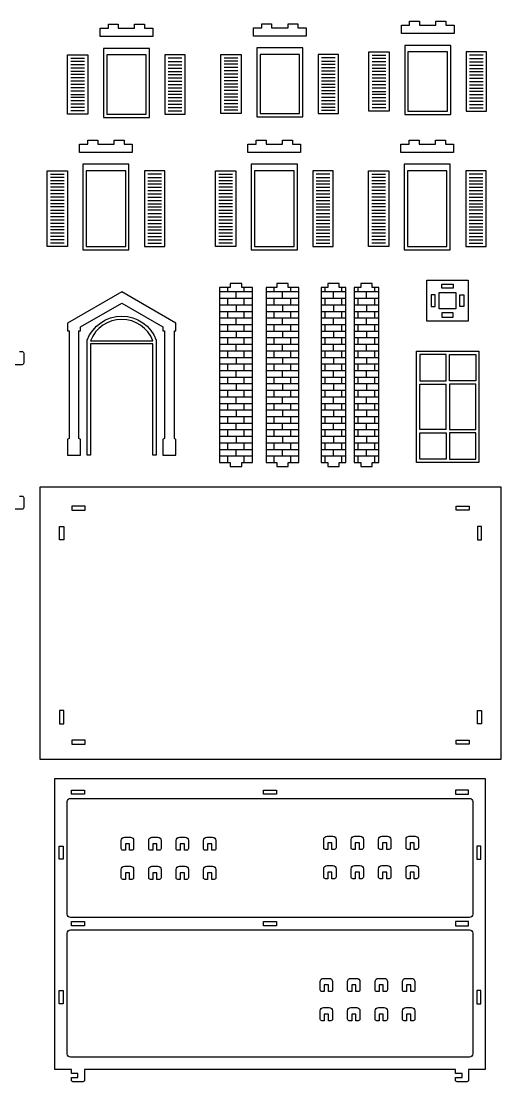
# Model space of a CAD drawing. Extents: x 6616 to 8714, y -365 to 1185.
# Drawn here: x 8014 to 8714, y -365 to 1185 of the extents above; entities that cross this region are included whole.
import ezdxf

# ---------------------------------------------------------------- set-up
doc = ezdxf.new("R2010")
doc.units = 0
doc.header["$MEASUREMENT"] = 0
doc.layers.add('LAYER1', color=18, linetype='CONTINUOUS')

msp = doc.modelspace()

# ---------------------------------------------------------------- linework, layer by layer
at = {"layer": 'LAYER1'}
for points in [[(8129.5, 1162.3), (8129.5, 1174.3), (8141.5, 1174.3), (8141.5, 1180.3), (8155.9, 1180.3), (8155.9, 1174.3), (8179.9, 1174.3), (8179.9, 1180.3), (8194.3, 1180.3), (8194.3, 1174.3), (8206.3, 1174.3), (8206.3, 1162.3)], [(8353.3, 1163), (8353.3, 1175), (8365.3, 1175), (8365.3, 1181), (8379.7, 1181), (8379.7, 1175), (8403.7, 1175), (8403.7, 1181), (8418.1, 1181), (8418.1, 1175), (8430.1, 1175), (8430.1, 1163)], [(8569.2, 1166.7), (8569.2, 1178.7), (8581.2, 1178.7), (8581.2, 1184.7), (8595.6, 1184.7), (8595.6, 1178.7), (8619.6, 1178.7), (8619.6, 1184.7), (8634, 1184.7), (8634, 1178.7), (8646, 1178.7), (8646, 1166.7)], [(8641.2, 1149.4), (8574, 1149.4), (8574, 1048.6), (8641.2, 1048.6)], [(8082, 1135.4), (8111.6, 1135.4), (8111.6, 1049), (8082, 1049)], [(8201.5, 1145), (8134.3, 1145), (8134.3, 1044.2), (8201.5, 1044.2)], [(8196.7, 1135.4), (8139.1, 1135.4), (8139.1, 1049), (8196.7, 1049)], [(8253.7, 1135.4), (8224.1, 1135.4), (8224.1, 1049), (8253.7, 1049)], [(8305.8, 1136.1), (8335.4, 1136.1), (8335.4, 1049.7), (8305.8, 1049.7)], [(8425.3, 1145.7), (8358.1, 1145.7), (8358.1, 1044.9), (8425.3, 1044.9)], [(8420.5, 1136.1), (8362.9, 1136.1), (8362.9, 1049.7), (8420.5, 1049.7)], [(8477.5, 1136.1), (8447.9, 1136.1), (8447.9, 1049.7), (8477.5, 1049.7)], [(8521.8, 1139.8), (8551.3, 1139.8), (8551.3, 1053.4), (8521.8, 1053.4)], [(8636.4, 1139.8), (8578.8, 1139.8), (8578.8, 1053.4), (8636.4, 1053.4)], [(8693.5, 1139.8), (8663.9, 1139.8), (8663.9, 1053.4), (8693.5, 1053.4)], [(8099.6, 992.9), (8099.6, 1004.9), (8111.6, 1004.9), (8111.6, 1010.9), (8126, 1010.9), (8126, 1004.9), (8150, 1004.9), (8150, 1010.9), (8164.4, 1010.9), (8164.4, 1004.9), (8176.4, 1004.9), (8176.4, 992.9)], [(8345.3, 992.9), (8345.3, 1004.9), (8357.3, 1004.9), (8357.3, 1010.9), (8371.7, 1010.9), (8371.7, 1004.9), (8395.7, 1004.9), (8395.7, 1010.9), (8410.1, 1010.9), (8410.1, 1004.9), (8422.1, 1004.9), (8422.1, 992.9)], [(8568.5, 992.9), (8568.5, 1004.9), (8580.5, 1004.9), (8580.5, 1010.9), (8594.9, 1010.9), (8594.9, 1004.9), (8618.9, 1004.9), (8618.9, 1010.9), (8633.3, 1010.9), (8633.3, 1004.9), (8645.3, 1004.9), (8645.3, 992.9)], [(8052.2, 966.1), (8081.8, 966.1), (8081.8, 855.7), (8052.2, 855.7)], [(8171.6, 975.7), (8104.4, 975.7), (8104.4, 850.9), (8171.6, 850.9)], [(8166.8, 966.1), (8109.2, 966.1), (8109.2, 855.7), (8166.8, 855.7)], [(8223.9, 966.1), (8194.3, 966.1), (8194.3, 855.7), (8223.9, 855.7)], [(8297.9, 966.1), (8327.5, 966.1), (8327.5, 855.7), (8297.9, 855.7)], [(8417.3, 975.7), (8350.1, 975.7), (8350.1, 850.9), (8417.3, 850.9)], [(8412.5, 966.1), (8354.9, 966.1), (8354.9, 855.7), (8412.5, 855.7)], [(8469.6, 966.1), (8440, 966.1), (8440, 855.7), (8469.6, 855.7)], [(8521, 966.1), (8550.6, 966.1), (8550.6, 855.7), (8521, 855.7)], [(8640.5, 975.7), (8573.3, 975.7), (8573.3, 850.9), (8640.5, 850.9)], [(8635.7, 966.1), (8578.1, 966.1), (8578.1, 855.7), (8635.7, 855.7)], [(8692.7, 966.1), (8663.1, 966.1), (8663.1, 855.7), (8692.7, 855.7)], [(8666.5, 806.5), (8666.5, 746.5), (8606.5, 746.5), (8606.5, 806.5)], [(8303.9, 795.6), (8303.9, 540), (8319.5, 540), (8319.5, 534), (8336.3, 534), (8336.3, 540), (8351.9, 540), (8351.9, 795.6), (8336.3, 795.6), (8336.3, 801.6), (8319.5, 801.6), (8319.5, 795.6)], [(8371.6, 795.6), (8371.6, 540), (8387.2, 540), (8387.2, 534), (8404, 534), (8404, 540), (8419.6, 540), (8419.6, 795.6), (8404, 795.6), (8404, 801.6), (8387.2, 801.6), (8387.2, 795.6)], [(8452, 795.6), (8452, 540), (8461.6, 540), (8461.6, 534), (8478.4, 534), (8478.4, 540), (8488, 540), (8488, 795.6), (8478.4, 795.6), (8478.4, 801.6), (8461.6, 801.6), (8461.6, 795.6)], [(8500.2, 795.6), (8500.2, 540), (8509.8, 540), (8509.8, 534), (8526.6, 534), (8526.6, 540), (8536.2, 540), (8536.2, 795.6), (8526.6, 795.6), (8526.6, 801.6), (8509.8, 801.6), (8509.8, 795.6)], [(8628.1, 800.5), (8644.9, 800.5), (8644.9, 794.5), (8628.1, 794.5)], [(8612.5, 768.1), (8618.5, 768.1), (8618.5, 784.9), (8612.5, 784.9)], [(8624.5, 788.4), (8648.4, 788.4), (8648.4, 764.5), (8624.5, 764.5)], [(8654.5, 784.9), (8660.5, 784.9), (8660.5, 768.1), (8654.5, 768.1)], [(8644.9, 758.5), (8628.1, 758.5), (8628.1, 752.5), (8644.9, 752.5)], [(8591.2, 702.4), (8682.4, 702.4), (8682.4, 540.2), (8591.2, 540.2)], [(8596, 697.6), (8596, 659.2), (8634.4, 659.2), (8634.4, 697.6)], [(8639.2, 659.2), (8639.2, 697.6), (8677.6, 697.6), (8677.6, 659.2)], [(8639.2, 588.2), (8677.6, 588.2), (8677.6, 654.4), (8639.2, 654.4)], [(8596, 583.4), (8634.4, 583.4), (8634.4, 545), (8596, 545)], [(8639.2, 545), (8677.6, 545), (8677.6, 583.4), (8639.2, 583.4)], [(8042.2, 504.4), (8714.2, 504.4), (8714.2, 106.3), (8042.2, 106.3)], [(8107.5, 476.4), (8088.3, 476.4), (8088.3, 470.4), (8107.5, 470.4)], [(8648.9, 476.4), (8668.1, 476.4), (8668.1, 470.4), (8648.9, 470.4)], [(8070.3, 427.2), (8070.3, 446.4), (8076.3, 446.4), (8076.3, 427.2)], [(8686.1, 427.2), (8686.1, 446.4), (8680.1, 446.4), (8680.1, 427.2)], [(8070.3, 177.6), (8070.3, 158.4), (8076.3, 158.4), (8076.3, 177.6)], [(8686.1, 177.6), (8686.1, 158.4), (8680.1, 158.4), (8680.1, 177.6)], [(8107.5, 134.4), (8088.3, 134.4), (8088.3, 128.4), (8107.5, 128.4)], [(8648.9, 134.4), (8668.1, 134.4), (8668.1, 128.4), (8648.9, 128.4)], [(8087.5, 61.3), (8106.7, 61.3), (8106.7, 55.3), (8087.5, 55.3)], [(8367.8, 61.3), (8387, 61.3), (8387, 55.3), (8367.8, 55.3)], [(8667.3, 61.3), (8648.1, 61.3), (8648.1, 55.3), (8667.3, 55.3)], [(8069.5, -20.3), (8075.5, -20.3), (8075.5, -39.5), (8069.5, -39.5)], [(8685.3, -20.3), (8679.3, -20.3), (8679.3, -39.5), (8685.3, -39.5)], [(8087.5, -130.7), (8106.7, -130.7), (8106.7, -136.7), (8087.5, -136.7)], [(8367.8, -130.7), (8387, -130.7), (8387, -136.7), (8367.8, -136.7)], [(8667.3, -130.7), (8648.1, -130.7), (8648.1, -136.7), (8667.3, -136.7)], [(8069.5, -231.5), (8075.5, -231.5), (8075.5, -250.7), (8069.5, -250.7)], [(8685.3, -231.5), (8679.3, -231.5), (8679.3, -250.7), (8685.3, -250.7)]]:
    msp.add_lwpolyline(points, close=True, dxfattribs=at)
for points in [[(8310.6, 1131.3), (8330.6, 1131.3)], [(8472.7, 1131.3), (8452.7, 1131.3)], [(8526.6, 1135), (8546.5, 1135)], [(8688.7, 1135), (8668.7, 1135)], [(8086.8, 1130.6), (8106.8, 1130.6)], [(8106.8, 1125.8), (8086.8, 1125.8)], [(8106.8, 1121), (8086.8, 1121)], [(8106.8, 1116.2), (8086.8, 1116.2)], [(8248.9, 1130.6), (8228.9, 1130.6)], [(8228.9, 1125.8), (8248.9, 1125.8)], [(8228.9, 1121), (8248.9, 1121)], [(8228.9, 1116.2), (8248.9, 1116.2)], [(8330.6, 1126.5), (8310.6, 1126.5)], [(8330.6, 1121.7), (8310.6, 1121.7)], [(8330.6, 1116.9), (8310.6, 1116.9)], [(8452.7, 1126.5), (8472.7, 1126.5)], [(8452.7, 1121.7), (8472.7, 1121.7)], [(8452.7, 1116.9), (8472.7, 1116.9)], [(8546.5, 1130.2), (8526.6, 1130.2)], [(8546.5, 1125.4), (8526.6, 1125.4)], [(8546.5, 1120.6), (8526.6, 1120.6)], [(8546.5, 1115.8), (8526.6, 1115.8)], [(8668.7, 1130.2), (8688.7, 1130.2)], [(8668.7, 1125.4), (8688.7, 1125.4)], [(8668.7, 1120.6), (8688.7, 1120.6)], [(8668.7, 1115.8), (8688.7, 1115.8)], [(8106.8, 1111.4), (8086.8, 1111.4)], [(8106.8, 1106.6), (8086.8, 1106.6)], [(8106.8, 1101.8), (8086.8, 1101.8)], [(8228.9, 1111.4), (8248.9, 1111.4)], [(8228.9, 1106.6), (8248.9, 1106.6)], [(8228.9, 1101.8), (8248.9, 1101.8)], [(8330.6, 1112.1), (8310.6, 1112.1)], [(8330.6, 1107.3), (8310.6, 1107.3)], [(8330.6, 1102.5), (8310.6, 1102.5)], [(8452.7, 1112.1), (8472.7, 1112.1)], [(8452.7, 1107.3), (8472.7, 1107.3)], [(8452.7, 1102.5), (8472.7, 1102.5)], [(8546.5, 1111), (8526.6, 1111)], [(8546.5, 1106.2), (8526.6, 1106.2)], [(8546.5, 1101.4), (8526.6, 1101.4)], [(8668.7, 1111), (8688.7, 1111)], [(8668.7, 1106.2), (8688.7, 1106.2)], [(8668.7, 1101.4), (8688.7, 1101.4)], [(8106.8, 1097), (8086.8, 1097)], [(8106.8, 1092.2), (8086.8, 1092.2)], [(8106.8, 1087.4), (8086.8, 1087.4)], [(8228.9, 1097), (8248.9, 1097)], [(8228.9, 1092.2), (8248.9, 1092.2)], [(8228.9, 1087.4), (8248.9, 1087.4)], [(8330.6, 1097.7), (8310.6, 1097.7)], [(8330.6, 1092.9), (8310.6, 1092.9)], [(8330.6, 1088.1), (8310.6, 1088.1)], [(8452.7, 1097.7), (8472.7, 1097.7)], [(8452.7, 1092.9), (8472.7, 1092.9)], [(8452.7, 1088.1), (8472.7, 1088.1)], [(8546.5, 1096.6), (8526.6, 1096.6)], [(8546.5, 1091.8), (8526.6, 1091.8)], [(8546.5, 1087), (8526.6, 1087)], [(8668.7, 1096.6), (8688.7, 1096.6)], [(8668.7, 1091.8), (8688.7, 1091.8)], [(8668.7, 1087), (8688.7, 1087)], [(8106.8, 1082.6), (8086.8, 1082.6)], [(8086.8, 1077.8), (8106.8, 1077.8)], [(8106.8, 1073), (8086.8, 1073)], [(8228.9, 1082.6), (8248.9, 1082.6)], [(8248.9, 1077.8), (8228.9, 1077.8)], [(8228.9, 1073), (8248.9, 1073)], [(8330.6, 1083.3), (8310.6, 1083.3)], [(8310.6, 1078.5), (8330.6, 1078.5)], [(8330.6, 1073.7), (8310.6, 1073.7)], [(8452.7, 1083.3), (8472.7, 1083.3)], [(8472.7, 1078.5), (8452.7, 1078.5)], [(8452.7, 1073.7), (8472.7, 1073.7)], [(8526.6, 1082.2), (8546.5, 1082.2)], [(8546.5, 1077.4), (8526.6, 1077.4)], [(8546.5, 1072.6), (8526.6, 1072.6)], [(8688.7, 1082.2), (8668.7, 1082.2)], [(8668.7, 1077.4), (8688.7, 1077.4)], [(8668.7, 1072.6), (8688.7, 1072.6)], [(8106.8, 1068.2), (8086.8, 1068.2)], [(8106.8, 1063.4), (8086.8, 1063.4)], [(8106.8, 1058.6), (8086.8, 1058.6)], [(8106.8, 1053.8), (8086.8, 1053.8)], [(8228.9, 1068.2), (8248.9, 1068.2)], [(8228.9, 1063.4), (8248.9, 1063.4)], [(8228.9, 1058.6), (8248.9, 1058.6)], [(8228.9, 1053.8), (8248.9, 1053.8)], [(8330.6, 1068.9), (8310.6, 1068.9)], [(8330.6, 1064.1), (8310.6, 1064.1)], [(8330.6, 1059.3), (8310.6, 1059.3)], [(8330.6, 1054.5), (8310.6, 1054.5)], [(8452.7, 1068.9), (8472.7, 1068.9)], [(8452.7, 1064.1), (8472.7, 1064.1)], [(8452.7, 1059.3), (8472.7, 1059.3)], [(8452.7, 1054.5), (8472.7, 1054.5)], [(8546.5, 1067.8), (8526.6, 1067.8)], [(8546.5, 1063), (8526.6, 1063)], [(8546.5, 1058.2), (8526.6, 1058.2)], [(8668.7, 1067.8), (8688.7, 1067.8)], [(8668.7, 1063), (8688.7, 1063)], [(8668.7, 1058.2), (8688.7, 1058.2)], [(8057, 961.3), (8077, 961.3)], [(8219.1, 961.3), (8199.1, 961.3)], [(8302.7, 961.3), (8322.7, 961.3)], [(8464.8, 961.3), (8444.8, 961.3)], [(8525.8, 961.3), (8545.8, 961.3)], [(8687.9, 961.3), (8667.9, 961.3)], [(8077, 956.5), (8057, 956.5)], [(8077, 951.7), (8057, 951.7)], [(8077, 946.9), (8057, 946.9)], [(8199.1, 956.5), (8219.1, 956.5)], [(8199.1, 951.7), (8219.1, 951.7)], [(8199.1, 946.9), (8219.1, 946.9)], [(8322.7, 956.5), (8302.7, 956.5)], [(8322.7, 951.7), (8302.7, 951.7)], [(8322.7, 946.9), (8302.7, 946.9)], [(8444.8, 956.5), (8464.8, 956.5)], [(8444.8, 951.7), (8464.8, 951.7)], [(8444.8, 946.9), (8464.8, 946.9)], [(8545.8, 956.5), (8525.8, 956.5)], [(8545.8, 951.7), (8525.8, 951.7)], [(8545.8, 946.9), (8525.8, 946.9)], [(8667.9, 956.5), (8687.9, 956.5)], [(8667.9, 951.7), (8687.9, 951.7)], [(8667.9, 946.9), (8687.9, 946.9)], [(8077, 942.1), (8057, 942.1)], [(8077, 937.3), (8057, 937.3)], [(8077, 932.5), (8057, 932.5)], [(8199.1, 942.1), (8219.1, 942.1)], [(8199.1, 937.3), (8219.1, 937.3)], [(8199.1, 932.5), (8219.1, 932.5)], [(8322.7, 942.1), (8302.7, 942.1)], [(8322.7, 937.3), (8302.7, 937.3)], [(8322.7, 932.5), (8302.7, 932.5)], [(8444.8, 942.1), (8464.8, 942.1)], [(8444.8, 937.3), (8464.8, 937.3)], [(8444.8, 932.5), (8464.8, 932.5)], [(8545.8, 942.1), (8525.8, 942.1)], [(8545.8, 937.3), (8525.8, 937.3)], [(8545.8, 932.5), (8525.8, 932.5)], [(8667.9, 942.1), (8687.9, 942.1)], [(8667.9, 937.3), (8687.9, 937.3)], [(8667.9, 932.5), (8687.9, 932.5)], [(8077, 927.7), (8057, 927.7)], [(8077, 922.9), (8057, 922.9)], [(8077, 918.1), (8057, 918.1)], [(8199.1, 927.7), (8219.1, 927.7)], [(8199.1, 922.9), (8219.1, 922.9)], [(8199.1, 918.1), (8219.1, 918.1)], [(8322.7, 927.7), (8302.7, 927.7)], [(8322.7, 922.9), (8302.7, 922.9)], [(8322.7, 918.1), (8302.7, 918.1)], [(8444.8, 927.7), (8464.8, 927.7)], [(8444.8, 922.9), (8464.8, 922.9)], [(8444.8, 918.1), (8464.8, 918.1)], [(8545.8, 927.7), (8525.8, 927.7)], [(8545.8, 922.9), (8525.8, 922.9)], [(8545.8, 918.1), (8525.8, 918.1)], [(8667.9, 927.7), (8687.9, 927.7)], [(8667.9, 922.9), (8687.9, 922.9)], [(8667.9, 918.1), (8687.9, 918.1)], [(8077, 913.3), (8057, 913.3)], [(8057, 908.5), (8077, 908.5)], [(8077, 903.7), (8057, 903.7)], [(8077, 898.9), (8057, 898.9)], [(8199.1, 913.3), (8219.1, 913.3)], [(8219.1, 908.5), (8199.1, 908.5)], [(8199.1, 903.7), (8219.1, 903.7)], [(8199.1, 898.9), (8219.1, 898.9)], [(8322.7, 913.3), (8302.7, 913.3)], [(8302.7, 908.5), (8322.7, 908.5)], [(8322.7, 903.7), (8302.7, 903.7)], [(8322.7, 898.9), (8302.7, 898.9)], [(8444.8, 913.3), (8464.8, 913.3)], [(8464.8, 908.5), (8444.8, 908.5)], [(8444.8, 903.7), (8464.8, 903.7)], [(8444.8, 898.9), (8464.8, 898.9)], [(8545.8, 913.3), (8525.8, 913.3)], [(8525.8, 908.5), (8545.8, 908.5)], [(8545.8, 903.7), (8525.8, 903.7)], [(8545.8, 898.9), (8525.8, 898.9)], [(8667.9, 913.3), (8687.9, 913.3)], [(8687.9, 908.5), (8667.9, 908.5)], [(8667.9, 903.7), (8687.9, 903.7)], [(8667.9, 898.9), (8687.9, 898.9)], [(8077, 894.1), (8057, 894.1)], [(8077, 889.3), (8057, 889.3)], [(8077, 884.5), (8057, 884.5)], [(8199.1, 894.1), (8219.1, 894.1)], [(8199.1, 889.3), (8219.1, 889.3)], [(8199.1, 884.5), (8219.1, 884.5)], [(8322.7, 894.1), (8302.7, 894.1)], [(8322.7, 889.3), (8302.7, 889.3)], [(8322.7, 884.5), (8302.7, 884.5)], [(8444.8, 894.1), (8464.8, 894.1)], [(8444.8, 889.3), (8464.8, 889.3)], [(8444.8, 884.5), (8464.8, 884.5)], [(8545.8, 894.1), (8525.8, 894.1)], [(8545.8, 889.3), (8525.8, 889.3)], [(8545.8, 884.5), (8525.8, 884.5)], [(8667.9, 894.1), (8687.9, 894.1)], [(8667.9, 889.3), (8687.9, 889.3)], [(8667.9, 884.5), (8687.9, 884.5)], [(8077, 879.7), (8057, 879.7)], [(8077, 874.9), (8057, 874.9)], [(8077, 870.1), (8057, 870.1)], [(8199.1, 879.7), (8219.1, 879.7)], [(8199.1, 874.9), (8219.1, 874.9)], [(8199.1, 870.1), (8219.1, 870.1)], [(8322.7, 879.7), (8302.7, 879.7)], [(8322.7, 874.9), (8302.7, 874.9)], [(8322.7, 870.1), (8302.7, 870.1)], [(8444.8, 879.7), (8464.8, 879.7)], [(8444.8, 874.9), (8464.8, 874.9)], [(8444.8, 870.1), (8464.8, 870.1)], [(8545.8, 879.7), (8525.8, 879.7)], [(8545.8, 874.9), (8525.8, 874.9)], [(8545.8, 870.1), (8525.8, 870.1)], [(8667.9, 879.7), (8687.9, 879.7)], [(8667.9, 874.9), (8687.9, 874.9)], [(8667.9, 870.1), (8687.9, 870.1)], [(8077, 865.3), (8057, 865.3)], [(8077, 860.5), (8057, 860.5)], [(8199.1, 865.3), (8219.1, 865.3)], [(8199.1, 860.5), (8219.1, 860.5)], [(8322.7, 865.3), (8302.7, 865.3)], [(8322.7, 860.5), (8302.7, 860.5)], [(8444.8, 865.3), (8464.8, 865.3)], [(8444.8, 860.5), (8464.8, 860.5)], [(8545.8, 865.3), (8525.8, 865.3)], [(8545.8, 860.5), (8525.8, 860.5)], [(8667.9, 865.3), (8687.9, 865.3)], [(8667.9, 860.5), (8687.9, 860.5)], [(8315.9, 789.6), (8315.9, 795.6)], [(8339.9, 789.6), (8339.9, 795.6)], [(8383.6, 789.6), (8383.6, 795.6)], [(8407.6, 789.6), (8407.6, 795.6)], [(8458, 789.6), (8458, 795.6)], [(8482, 789.6), (8482, 795.6)], [(8506.2, 789.6), (8506.2, 795.6)], [(8530.2, 789.6), (8530.2, 795.6)], [(8303.9, 789.6), (8351.9, 789.6)], [(8303.9, 780), (8351.9, 780)], [(8315.9, 770.4), (8315.9, 780)], [(8327.9, 780), (8327.9, 789.6)], [(8339.9, 770.4), (8339.9, 780)], [(8371.6, 789.6), (8419.6, 789.6)], [(8371.6, 780), (8419.6, 780)], [(8383.6, 770.4), (8383.6, 780)], [(8395.6, 780), (8395.6, 789.6)], [(8407.6, 770.4), (8407.6, 780)], [(8452, 789.6), (8488, 789.6)], [(8452, 780), (8488, 780)], [(8458, 770.4), (8458, 780)], [(8470, 780), (8470, 789.6)], [(8482, 770.4), (8482, 780)], [(8500.2, 789.6), (8536.2, 789.6)], [(8500.2, 780), (8536.2, 780)], [(8506.2, 770.4), (8506.2, 780)], [(8518.2, 780), (8518.2, 789.6)], [(8530.2, 770.4), (8530.2, 780)], [(8303.9, 770.4), (8351.9, 770.4)], [(8303.9, 760.8), (8351.9, 760.8)], [(8315.9, 751.2), (8315.9, 760.8)], [(8327.9, 770.4), (8327.9, 760.8)], [(8339.9, 751.2), (8339.9, 760.8)], [(8371.6, 770.4), (8419.6, 770.4)], [(8371.6, 760.8), (8419.6, 760.8)], [(8383.6, 751.2), (8383.6, 760.8)], [(8395.6, 770.4), (8395.6, 760.8)], [(8407.6, 751.2), (8407.6, 760.8)], [(8452, 770.4), (8488, 770.4)], [(8452, 760.8), (8488, 760.8)], [(8458, 751.2), (8458, 760.8)], [(8470, 770.4), (8470, 760.8)], [(8482, 751.2), (8482, 760.8)], [(8500.2, 770.4), (8536.2, 770.4)], [(8500.2, 760.8), (8536.2, 760.8)], [(8506.2, 751.2), (8506.2, 760.8)], [(8518.2, 770.4), (8518.2, 760.8)], [(8530.2, 751.2), (8530.2, 760.8)], [(8303.9, 751.2), (8351.9, 751.2)], [(8327.9, 741.6), (8327.9, 751.2)], [(8371.6, 751.2), (8419.6, 751.2)], [(8395.6, 741.6), (8395.6, 751.2)], [(8452, 751.2), (8488, 751.2)], [(8470, 741.6), (8470, 751.2)], [(8500.2, 751.2), (8536.2, 751.2)], [(8518.2, 741.6), (8518.2, 751.2)], [(8303.9, 741.6), (8351.9, 741.6)], [(8303.9, 732), (8351.9, 732)], [(8315.9, 732), (8315.9, 741.6)], [(8327.9, 732), (8327.9, 722.4)], [(8339.9, 732), (8339.9, 741.6)], [(8371.6, 741.6), (8419.6, 741.6)], [(8371.6, 732), (8419.6, 732)], [(8383.6, 732), (8383.6, 741.6)], [(8395.6, 732), (8395.6, 722.4)], [(8407.6, 732), (8407.6, 741.6)], [(8452, 741.6), (8488, 741.6)], [(8452, 732), (8488, 732)], [(8458, 732), (8458, 741.6)], [(8470, 732), (8470, 722.4)], [(8482, 732), (8482, 741.6)], [(8500.2, 741.6), (8536.2, 741.6)], [(8500.2, 732), (8536.2, 732)], [(8506.2, 732), (8506.2, 741.6)], [(8518.2, 732), (8518.2, 722.4)], [(8530.2, 732), (8530.2, 741.6)], [(8303.9, 722.4), (8351.9, 722.4)], [(8303.9, 712.8), (8351.9, 712.8)], [(8315.9, 712.8), (8315.9, 722.4)], [(8327.9, 703.2), (8327.9, 712.8)], [(8339.9, 712.8), (8339.9, 722.4)], [(8371.6, 722.4), (8419.6, 722.4)], [(8371.6, 712.8), (8419.6, 712.8)], [(8383.6, 712.8), (8383.6, 722.4)], [(8395.6, 703.2), (8395.6, 712.8)], [(8407.6, 712.8), (8407.6, 722.4)], [(8452, 722.4), (8488, 722.4)], [(8452, 712.8), (8488, 712.8)], [(8458, 712.8), (8458, 722.4)], [(8470, 703.2), (8470, 712.8)], [(8482, 712.8), (8482, 722.4)], [(8500.2, 722.4), (8536.2, 722.4)], [(8500.2, 712.8), (8536.2, 712.8)], [(8506.2, 712.8), (8506.2, 722.4)], [(8518.2, 703.2), (8518.2, 712.8)], [(8530.2, 712.8), (8530.2, 722.4)], [(8303.9, 703.2), (8351.9, 703.2)], [(8315.9, 693.6), (8315.9, 703.2)], [(8339.9, 693.6), (8339.9, 703.2)], [(8371.6, 703.2), (8419.6, 703.2)], [(8383.6, 693.6), (8383.6, 703.2)], [(8407.6, 693.6), (8407.6, 703.2)], [(8452, 703.2), (8488, 703.2)], [(8458, 693.6), (8458, 703.2)], [(8482, 693.6), (8482, 703.2)], [(8500.2, 703.2), (8536.2, 703.2)], [(8506.2, 693.6), (8506.2, 703.2)], [(8530.2, 693.6), (8530.2, 703.2)], [(8303.9, 693.6), (8351.9, 693.6)], [(8303.9, 684), (8351.9, 684)], [(8315.9, 674.4), (8315.9, 684)], [(8327.9, 693.6), (8327.9, 684)], [(8339.9, 674.4), (8339.9, 684)], [(8371.6, 693.6), (8419.6, 693.6)], [(8371.6, 684), (8419.6, 684)], [(8383.6, 674.4), (8383.6, 684)], [(8395.6, 693.6), (8395.6, 684)], [(8407.6, 674.4), (8407.6, 684)], [(8452, 693.6), (8488, 693.6)], [(8452, 684), (8488, 684)], [(8458, 674.4), (8458, 684)], [(8470, 693.6), (8470, 684)], [(8482, 674.4), (8482, 684)], [(8500.2, 693.6), (8536.2, 693.6)], [(8500.2, 684), (8536.2, 684)], [(8506.2, 674.4), (8506.2, 684)], [(8518.2, 693.6), (8518.2, 684)], [(8530.2, 674.4), (8530.2, 684)], [(8303.9, 674.4), (8351.9, 674.4)], [(8327.9, 664.8), (8327.9, 674.4)], [(8371.6, 674.4), (8419.6, 674.4)], [(8395.6, 664.8), (8395.6, 674.4)], [(8452, 674.4), (8488, 674.4)], [(8470, 664.8), (8470, 674.4)], [(8500.2, 674.4), (8536.2, 674.4)], [(8518.2, 664.8), (8518.2, 674.4)], [(8303.9, 664.8), (8351.9, 664.8)], [(8303.9, 655.2), (8351.9, 655.2)], [(8315.9, 655.2), (8315.9, 664.8)], [(8327.9, 655.2), (8327.9, 645.6)], [(8339.9, 655.2), (8339.9, 664.8)], [(8371.6, 664.8), (8419.6, 664.8)], [(8371.6, 655.2), (8419.6, 655.2)], [(8383.6, 655.2), (8383.6, 664.8)], [(8395.6, 655.2), (8395.6, 645.6)], [(8407.6, 655.2), (8407.6, 664.8)], [(8452, 664.8), (8488, 664.8)], [(8452, 655.2), (8488, 655.2)], [(8458, 655.2), (8458, 664.8)], [(8470, 655.2), (8470, 645.6)], [(8482, 655.2), (8482, 664.8)], [(8500.2, 664.8), (8536.2, 664.8)], [(8500.2, 655.2), (8536.2, 655.2)], [(8506.2, 655.2), (8506.2, 664.8)], [(8518.2, 655.2), (8518.2, 645.6)], [(8530.2, 655.2), (8530.2, 664.8)], [(8634.4, 588.2), (8596, 588.2), (8596, 654.4), (8634.4, 654.4)], [(8634.4, 588.2), (8634.4, 654.4)], [(8303.9, 645.6), (8351.9, 645.6)], [(8303.9, 636), (8351.9, 636)], [(8315.9, 636), (8315.9, 645.6)], [(8327.9, 626.4), (8327.9, 636)], [(8339.9, 636), (8339.9, 645.6)], [(8371.6, 645.6), (8419.6, 645.6)], [(8371.6, 636), (8419.6, 636)], [(8383.6, 636), (8383.6, 645.6)], [(8395.6, 626.4), (8395.6, 636)], [(8407.6, 636), (8407.6, 645.6)], [(8452, 645.6), (8488, 645.6)], [(8452, 636), (8488, 636)], [(8458, 636), (8458, 645.6)], [(8470, 626.4), (8470, 636)], [(8482, 636), (8482, 645.6)], [(8500.2, 645.6), (8536.2, 645.6)], [(8500.2, 636), (8536.2, 636)], [(8506.2, 636), (8506.2, 645.6)], [(8518.2, 626.4), (8518.2, 636)], [(8530.2, 636), (8530.2, 645.6)], [(8303.9, 626.4), (8351.9, 626.4)], [(8315.9, 616.8), (8315.9, 626.4)], [(8339.9, 616.8), (8339.9, 626.4)], [(8371.6, 626.4), (8419.6, 626.4)], [(8383.6, 616.8), (8383.6, 626.4)], [(8407.6, 616.8), (8407.6, 626.4)], [(8452, 626.4), (8488, 626.4)], [(8458, 616.8), (8458, 626.4)], [(8482, 616.8), (8482, 626.4)], [(8500.2, 626.4), (8536.2, 626.4)], [(8506.2, 616.8), (8506.2, 626.4)], [(8530.2, 616.8), (8530.2, 626.4)], [(8303.9, 616.8), (8351.9, 616.8)], [(8303.9, 607.2), (8351.9, 607.2)], [(8315.9, 597.6), (8315.9, 607.2)], [(8327.9, 616.8), (8327.9, 607.2)], [(8339.9, 597.6), (8339.9, 607.2)], [(8371.6, 616.8), (8419.6, 616.8)], [(8371.6, 607.2), (8419.6, 607.2)], [(8383.6, 597.6), (8383.6, 607.2)], [(8395.6, 616.8), (8395.6, 607.2)], [(8407.6, 597.6), (8407.6, 607.2)], [(8452, 616.8), (8488, 616.8)], [(8452, 607.2), (8488, 607.2)], [(8458, 597.6), (8458, 607.2)], [(8470, 616.8), (8470, 607.2)], [(8482, 597.6), (8482, 607.2)], [(8500.2, 616.8), (8536.2, 616.8)], [(8500.2, 607.2), (8536.2, 607.2)], [(8506.2, 597.6), (8506.2, 607.2)], [(8518.2, 616.8), (8518.2, 607.2)], [(8530.2, 597.6), (8530.2, 607.2)], [(8303.9, 597.6), (8351.9, 597.6)], [(8327.9, 588), (8327.9, 597.6)], [(8371.6, 597.6), (8419.6, 597.6)], [(8395.6, 588), (8395.6, 597.6)], [(8452, 597.6), (8488, 597.6)], [(8470, 588), (8470, 597.6)], [(8500.2, 597.6), (8536.2, 597.6)], [(8518.2, 588), (8518.2, 597.6)], [(8303.9, 588), (8351.9, 588)], [(8303.9, 578.4), (8351.9, 578.4)], [(8315.9, 578.4), (8315.9, 588)], [(8327.9, 578.4), (8327.9, 568.8)], [(8339.9, 578.4), (8339.9, 588)], [(8371.6, 588), (8419.6, 588)], [(8371.6, 578.4), (8419.6, 578.4)], [(8383.6, 578.4), (8383.6, 588)], [(8395.6, 578.4), (8395.6, 568.8)], [(8407.6, 578.4), (8407.6, 588)], [(8452, 588), (8488, 588)], [(8452, 578.4), (8488, 578.4)], [(8458, 578.4), (8458, 588)], [(8470, 578.4), (8470, 568.8)], [(8482, 578.4), (8482, 588)], [(8500.2, 588), (8536.2, 588)], [(8500.2, 578.4), (8536.2, 578.4)], [(8506.2, 578.4), (8506.2, 588)], [(8518.2, 578.4), (8518.2, 568.8)], [(8530.2, 578.4), (8530.2, 588)], [(8303.9, 568.8), (8351.9, 568.8)], [(8303.9, 559.2), (8351.9, 559.2)], [(8315.9, 559.2), (8315.9, 568.8)], [(8327.9, 549.6), (8327.9, 559.2)], [(8339.9, 559.2), (8339.9, 568.8)], [(8371.6, 568.8), (8419.6, 568.8)], [(8371.6, 559.2), (8419.6, 559.2)], [(8383.6, 559.2), (8383.6, 568.8)], [(8395.6, 549.6), (8395.6, 559.2)], [(8407.6, 559.2), (8407.6, 568.8)], [(8452, 568.8), (8488, 568.8)], [(8452, 559.2), (8488, 559.2)], [(8458, 559.2), (8458, 568.8)], [(8470, 549.6), (8470, 559.2)], [(8482, 559.2), (8482, 568.8)], [(8500.2, 568.8), (8536.2, 568.8)], [(8500.2, 559.2), (8536.2, 559.2)], [(8506.2, 559.2), (8506.2, 568.8)], [(8518.2, 549.6), (8518.2, 559.2)], [(8530.2, 559.2), (8530.2, 568.8)], [(8303.9, 549.6), (8351.9, 549.6)], [(8315.9, 540), (8315.9, 549.6)], [(8339.9, 540), (8339.9, 549.6)], [(8371.6, 549.6), (8419.6, 549.6)], [(8383.6, 540), (8383.6, 549.6)], [(8407.6, 540), (8407.6, 549.6)], [(8452, 549.6), (8488, 549.6)], [(8458, 540), (8458, 549.6)], [(8482, 540), (8482, 549.6)], [(8500.2, 549.6), (8536.2, 549.6)], [(8506.2, 540), (8506.2, 549.6)], [(8530.2, 540), (8530.2, 549.6)]]:
    msp.add_lwpolyline(points, dxfattribs=at)
for points in [[(8098.6, 574.9), (8098.6, 732.4), (8101, 732.4), (8101, 738), (8161, 772.6), (8221, 738), (8221, 732.4), (8223.4, 732.4), (8223.4, 574.9, 0.414214), (8221, 572.5), (8221, 550.9), (8240.2, 550.9), (8240.2, 572.5, 0.414214), (8237.8, 574.9), (8237.8, 732.4), (8240.2, 732.4), (8240.2, 743.5), (8161, 789.3), (8081.8, 743.5), (8081.8, 732.4), (8084.2, 732.4), (8084.2, 574.9, 0.414214), (8081.8, 572.5), (8081.8, 550.9), (8101, 550.9), (8101, 572.5, 0.414214)], [(8110.6, 550.9), (8110.6, 718.7, -0.694192), (8211.4, 718.7), (8211.4, 550.9), (8206.6, 550.9), (8206.6, 713.1), (8115.4, 713.1), (8115.4, 550.9)], [(8115.4, 717.9), (8206.6, 717.9, 0.681461)], [(8089.9, -364.7, -0.414214), (8087.5, -362.3), (8087.5, -358.7), (8097.1, -358.7), (8097.1, -352.7), (8087.5, -352.7), (8087.5, -346.7), (8063.5, -346.7), (8063.5, 78.2), (8691.3, 78.2), (8691.3, -346.7), (8667.3, -346.7), (8667.3, -362.3, -0.414214), (8664.9, -364.7), (8650.5, -364.7, -0.414214), (8648.1, -362.3), (8648.1, -358.7), (8657.7, -358.7), (8657.7, -352.7), (8648.1, -352.7), (8648.1, -346.7), (8106.7, -346.7), (8106.7, -362.3, -0.414214), (8104.3, -364.7)], [(8673.3, 44.5), (8673.3, -119.9, -0.414214), (8668.5, -124.7), (8086.3, -124.7, -0.414214), (8081.5, -119.9), (8081.5, 44.5, -0.414214), (8086.3, 49.3), (8668.5, 49.3, -0.414214)], [(8160.4, -24.1), (8160.4, -12.1, -0.414214), (8165.2, -7.3), (8173.6, -7.3, -0.414214), (8178.4, -12.1), (8178.4, -24.1, -0.414214), (8176, -26.5), (8172.4, -26.5), (8172.4, -16.9), (8166.4, -16.9), (8166.4, -26.5), (8162.8, -26.5, -0.414214)], [(8200.4, -24.1), (8200.4, -12.1, -0.414214), (8205.2, -7.3), (8213.6, -7.3, -0.414214), (8218.4, -12.1), (8218.4, -24.1, -0.414214), (8216, -26.5), (8212.4, -26.5), (8212.4, -16.9), (8206.4, -16.9), (8206.4, -26.5), (8202.8, -26.5, -0.414214)], [(8240.4, -24.1), (8240.4, -12.1, -0.414214), (8245.2, -7.3), (8253.6, -7.3, -0.414214), (8258.4, -12.1), (8258.4, -24.1, -0.414214), (8256, -26.5), (8252.4, -26.5), (8252.4, -16.9), (8246.4, -16.9), (8246.4, -26.5), (8242.8, -26.5, -0.414214)], [(8280.4, -24.1), (8280.4, -12.1, -0.414214), (8285.2, -7.3), (8293.6, -7.3, -0.414214), (8298.4, -12.1), (8298.4, -24.1, -0.414214), (8296, -26.5), (8292.4, -26.5), (8292.4, -16.9), (8286.4, -16.9), (8286.4, -26.5), (8282.8, -26.5, -0.414214)], [(8455.8, -22.9), (8455.8, -10.9, -0.414214), (8460.6, -6.1), (8469, -6.1, -0.414214), (8473.8, -10.9), (8473.8, -22.9, -0.414214), (8471.4, -25.3), (8467.8, -25.3), (8467.8, -15.7), (8461.8, -15.7), (8461.8, -25.3), (8458.2, -25.3, -0.414214)], [(8495.8, -22.9), (8495.8, -10.9, -0.414214), (8500.6, -6.1), (8509, -6.1, -0.414214), (8513.8, -10.9), (8513.8, -22.9, -0.414214), (8511.4, -25.3), (8507.8, -25.3), (8507.8, -15.7), (8501.8, -15.7), (8501.8, -25.3), (8498.2, -25.3, -0.414214)], [(8535.8, -22.9), (8535.8, -10.9, -0.414214), (8540.6, -6.1), (8549, -6.1, -0.414214), (8553.8, -10.9), (8553.8, -22.9, -0.414214), (8551.4, -25.3), (8547.8, -25.3), (8547.8, -15.7), (8541.8, -15.7), (8541.8, -25.3), (8538.2, -25.3, -0.414214)], [(8575.9, -22.9), (8575.9, -10.9, -0.414214), (8580.7, -6.1), (8589.1, -6.1, -0.414214), (8593.9, -10.9), (8593.9, -22.9, -0.414214), (8591.5, -25.3), (8587.9, -25.3), (8587.9, -15.7), (8581.9, -15.7), (8581.9, -25.3), (8578.3, -25.3, -0.414214)], [(8160.4, -66.7), (8160.4, -54.7, -0.414214), (8165.2, -49.9), (8173.6, -49.9, -0.414214), (8178.4, -54.7), (8178.4, -66.7, -0.414214), (8176, -69.1), (8172.4, -69.1), (8172.4, -59.5), (8166.4, -59.5), (8166.4, -69.1), (8162.8, -69.1, -0.414214)], [(8200.4, -66.7), (8200.4, -54.7, -0.414214), (8205.2, -49.9), (8213.6, -49.9, -0.414214), (8218.4, -54.7), (8218.4, -66.7, -0.414214), (8216, -69.1), (8212.4, -69.1), (8212.4, -59.5), (8206.4, -59.5), (8206.4, -69.1), (8202.8, -69.1, -0.414214)], [(8240.4, -66.7), (8240.4, -54.7, -0.414214), (8245.2, -49.9), (8253.6, -49.9, -0.414214), (8258.4, -54.7), (8258.4, -66.7, -0.414214), (8256, -69.1), (8252.4, -69.1), (8252.4, -59.5), (8246.4, -59.5), (8246.4, -69.1), (8242.8, -69.1, -0.414214)], [(8280.4, -66.7), (8280.4, -54.7, -0.414214), (8285.2, -49.9), (8293.6, -49.9, -0.414214), (8298.4, -54.7), (8298.4, -66.7, -0.414214), (8296, -69.1), (8292.4, -69.1), (8292.4, -59.5), (8286.4, -59.5), (8286.4, -69.1), (8282.8, -69.1, -0.414214)], [(8455.8, -65.6), (8455.8, -53.6, -0.414214), (8460.6, -48.8), (8469, -48.8, -0.414214), (8473.8, -53.6), (8473.8, -65.6, -0.414214), (8471.4, -68), (8467.8, -68), (8467.8, -58.4), (8461.8, -58.4), (8461.8, -68), (8458.2, -68, -0.414214)], [(8495.8, -65.6), (8495.8, -53.6, -0.414214), (8500.6, -48.8), (8509, -48.8, -0.414214), (8513.8, -53.6), (8513.8, -65.6, -0.414214), (8511.4, -68), (8507.8, -68), (8507.8, -58.4), (8501.8, -58.4), (8501.8, -68), (8498.2, -68, -0.414214)], [(8535.8, -65.6), (8535.8, -53.6, -0.414214), (8540.6, -48.8), (8549, -48.8, -0.414214), (8553.8, -53.6), (8553.8, -65.6, -0.414214), (8551.4, -68), (8547.8, -68), (8547.8, -58.4), (8541.8, -58.4), (8541.8, -68), (8538.2, -68, -0.414214)], [(8575.9, -65.6), (8575.9, -53.6, -0.414214), (8580.7, -48.8), (8589.1, -48.8, -0.414214), (8593.9, -53.6), (8593.9, -65.6, -0.414214), (8591.5, -68), (8587.9, -68), (8587.9, -58.4), (8581.9, -58.4), (8581.9, -68), (8578.3, -68, -0.414214)], [(8081.5, -147.5, -0.414214), (8086.3, -142.7), (8668.5, -142.7, -0.414214), (8673.3, -147.5), (8673.3, -323.9, -0.414214), (8668.5, -328.7), (8086.3, -328.7, -0.414214), (8081.5, -323.9)], [(8450.7, -230.4), (8450.7, -218.4, -0.414214), (8455.5, -213.6), (8463.9, -213.6, -0.414214), (8468.7, -218.4), (8468.7, -230.4, -0.414214), (8466.3, -232.8), (8462.7, -232.8), (8462.7, -223.2), (8456.7, -223.2), (8456.7, -232.8), (8453.1, -232.8, -0.414214)], [(8490.7, -230.4), (8490.7, -218.4, -0.414214), (8495.5, -213.6), (8503.9, -213.6, -0.414214), (8508.7, -218.4), (8508.7, -230.4, -0.414214), (8506.3, -232.8), (8502.7, -232.8), (8502.7, -223.2), (8496.7, -223.2), (8496.7, -232.8), (8493.1, -232.8, -0.414214)], [(8530.8, -230.4), (8530.8, -218.4, -0.414214), (8535.6, -213.6), (8544, -213.6, -0.414214), (8548.8, -218.4), (8548.8, -230.4, -0.414214), (8546.4, -232.8), (8542.8, -232.8), (8542.8, -223.2), (8536.8, -223.2), (8536.8, -232.8), (8533.2, -232.8, -0.414214)], [(8570.8, -230.4), (8570.8, -218.4, -0.414214), (8575.6, -213.6), (8584, -213.6, -0.414214), (8588.8, -218.4), (8588.8, -230.4, -0.414214), (8586.4, -232.8), (8582.8, -232.8), (8582.8, -223.2), (8576.8, -223.2), (8576.8, -232.8), (8573.2, -232.8, -0.414214)], [(8450.7, -273.1), (8450.7, -261.1, -0.414214), (8455.5, -256.3), (8463.9, -256.3, -0.414214), (8468.7, -261.1), (8468.7, -273.1, -0.414214), (8466.3, -275.5), (8462.7, -275.5), (8462.7, -265.9), (8456.7, -265.9), (8456.7, -275.5), (8453.1, -275.5, -0.414214)], [(8490.7, -273.1), (8490.7, -261.1, -0.414214), (8495.5, -256.3), (8503.9, -256.3, -0.414214), (8508.7, -261.1), (8508.7, -273.1, -0.414214), (8506.3, -275.5), (8502.7, -275.5), (8502.7, -265.9), (8496.7, -265.9), (8496.7, -275.5), (8493.1, -275.5, -0.414214)], [(8530.8, -273.1), (8530.8, -261.1, -0.414214), (8535.6, -256.3), (8544, -256.3, -0.414214), (8548.8, -261.1), (8548.8, -273.1, -0.414214), (8546.4, -275.5), (8542.8, -275.5), (8542.8, -265.9), (8536.8, -265.9), (8536.8, -275.5), (8533.2, -275.5, -0.414214)], [(8570.8, -273.1), (8570.8, -261.1, -0.414214), (8575.6, -256.3), (8584, -256.3, -0.414214), (8588.8, -261.1), (8588.8, -273.1, -0.414214), (8586.4, -275.5), (8582.8, -275.5), (8582.8, -265.9), (8576.8, -265.9), (8576.8, -275.5), (8573.2, -275.5, -0.414214)]]:
    msp.add_lwpolyline(points, format="xyb", close=True, dxfattribs=at)
for points in [[(8012, 702.1), (8015.6, 702.1, -0.414214), (8018, 699.7), (8018, 685.3, -0.414214), (8015.6, 682.9), (8000, 682.9)], [(8012, 490.9), (8015.6, 490.9, -0.414214), (8018, 488.5), (8018, 474.1, -0.414214), (8015.6, 471.7), (8000, 471.7)]]:
    msp.add_lwpolyline(points, format="xyb", dxfattribs=at)

doc.saveas('drawing.dxf')
